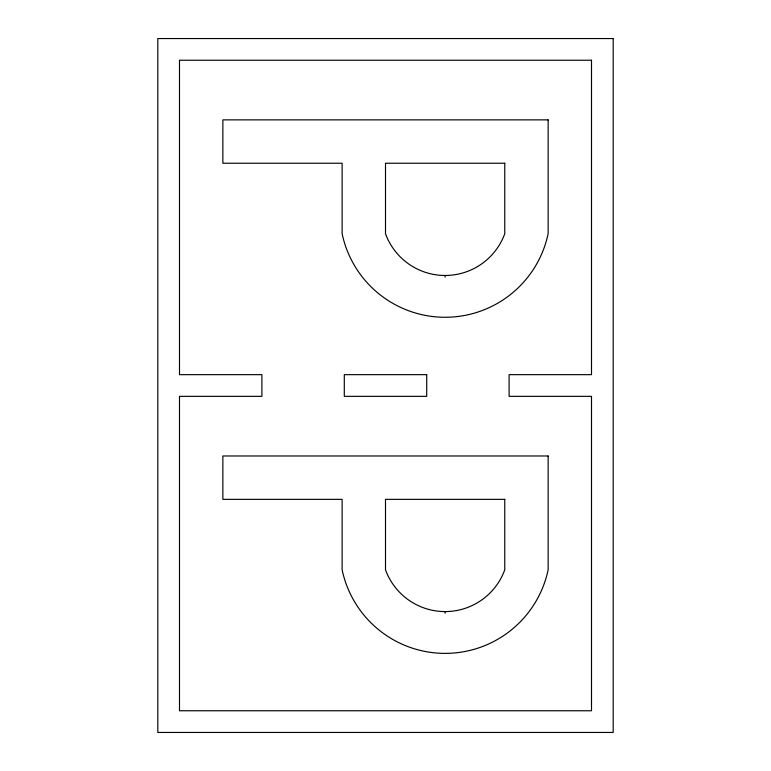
<?xml version="1.0" encoding="UTF-8"?>
<svg xmlns="http://www.w3.org/2000/svg" width="771" height="771" viewBox="0 0 771 771"><rect width="100%" height="100%" fill="white"/><g stroke="black" fill="none" stroke-linecap="round" stroke-linejoin="round"><path stroke-width="1.16" d="M445.127 275.478L445.127 277.078M445.127 611.586L445.127 613.186M613.186 38.55L157.814 38.55L157.814 732.45L613.186 732.45L613.186 38.55M591.502 60.234L179.498 60.234L179.498 374.658L261.899 374.658L261.899 396.342L179.498 396.342L179.498 710.766L591.502 710.766L591.502 396.342L509.101 396.342L509.101 374.658L591.502 374.658L591.502 60.234M548.133 119.871L222.867 119.871L222.867 163.24L342.131 163.24L342.131 233.709A105.261 105.261 0 0 0 548.133 233.709L548.133 119.871M504.764 163.24L385.5 163.24L385.5 233.709A63.453 63.453 0 0 0 504.764 233.709L504.764 163.24M426.7 374.658L344.3 374.658L344.3 396.342L426.7 396.342L426.7 374.658M548.133 455.979L222.867 455.979L222.867 499.348L342.131 499.348L342.131 569.817A105.261 105.261 0 0 0 548.133 569.817L548.133 455.979M504.764 499.348L385.5 499.348L385.5 569.817A63.453 63.453 0 0 0 504.764 569.817L504.764 499.348"/></g></svg>
